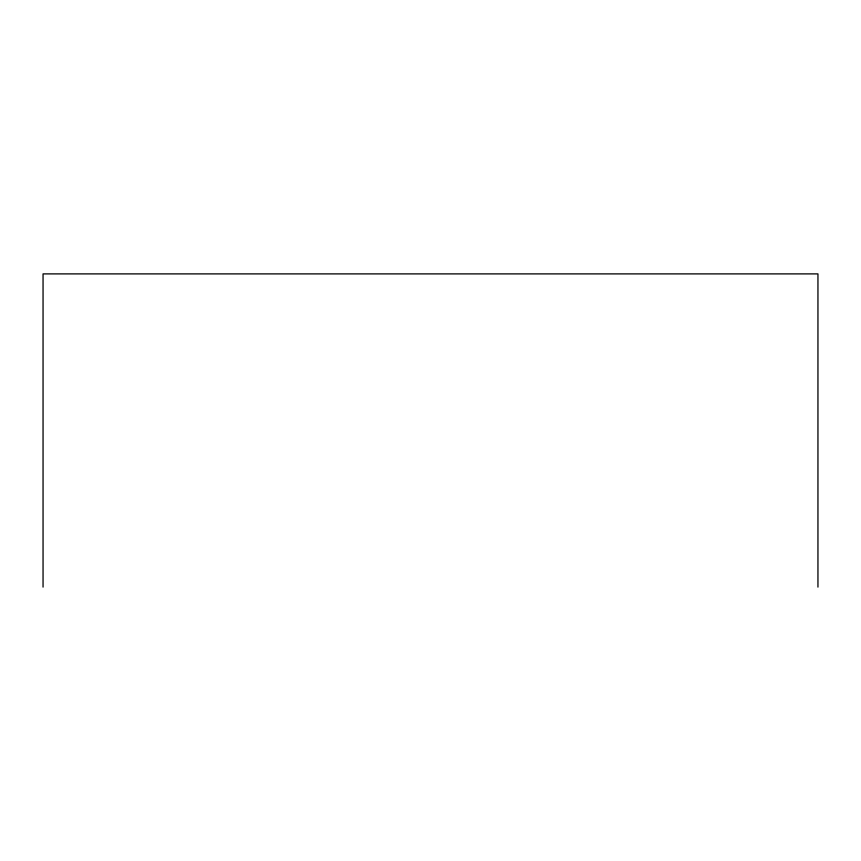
<?xml version="1.0" encoding="UTF-8"?>
<svg xmlns="http://www.w3.org/2000/svg" width="861" height="861" viewBox="0 0 861 861"><rect width="100%" height="100%" fill="white"/><g stroke="black" fill="none" stroke-linecap="round" stroke-linejoin="round"><path stroke-width="1.29" d="M817.95 587.105L817.95 273.895L43.05 273.895L43.05 587.105"/></g></svg>
